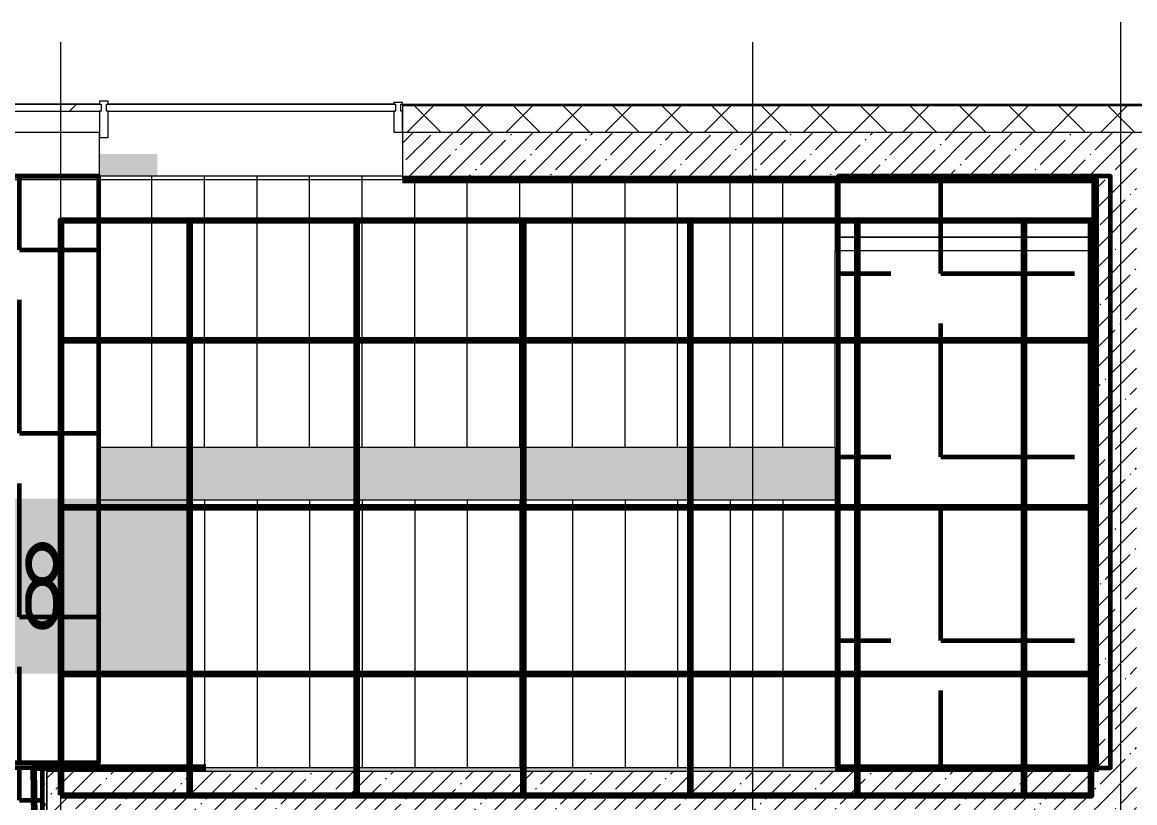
# Model space of a CAD drawing. Header units: millimetres. Extents: x -164500 to 426394, y -51911 to 102118.
# Drawn here: x 383667 to 390017, y 17571 to 22028 of the extents above; entities that cross this region are included whole.
import ezdxf

# ---------------------------------------------------------------- set-up
doc = ezdxf.new("R2010")
doc.units = ezdxf.units.MM
for name, color, linetype, lineweight in [('336 лестницы', 150, 'Continuous', 120), ('374 ПК-4', 211, 'Continuous', 120), ('469 плитка КР10 лестницы', 130, 'Continuous', 60), ('474 плитка КР-1.1 лестницы', 150, 'Continuous', 60), ('A-FLOR', 7, 'Continuous', 9), ('A-GLAZ-1', 7, 'Continuous', 5), ('A-GLAZ-CWMG', 7, 'Continuous', 9), ('A-GLAZ-CWMG-1', 7, 'Continuous', 20), ('A-WALL', 7, 'Continuous', 5), ('I-WALL', 7, 'Continuous', 5), ('S-STRS', 7, 'Continuous', 9), ('Оси', 7, 'Continuous', 9)]:
    doc.layers.add(name, color=color, linetype=linetype, lineweight=lineweight)
doc.layers.add('A-AREA-PATT-3', color=7, linetype='Continuous', lineweight=5, true_color=0xe6fae8, transparency=1)
doc.layers.add('A-WALL-1', color=9, linetype='Continuous', lineweight=5, true_color=0x808080)
doc.layers.add('A-WALL-FNSH-1', color=9, linetype='Continuous', lineweight=5, true_color=0x808080)
doc.styles.add('СПДС', font='ГОСТ тип А.ttf', dxfattribs={"width": 0.9})
pattern_1 = [(45, (289227.4, 1e-08), (-114.04925, 114.04925), []), (45, (289341.45, 1e-08), (-114.04925, 114.04925), [201.612, -40.322, 6.706, -33.617])]
pattern_2 = [(0, (289227.4, 1e-08), (243.84, 60.96), [20.117, -162.763, 20.117, -162.763, -975.36]), (0, (289227.4, 1e-08), (243.84, 60.96), [-365.76, 20.117, -345.643, 20.117, -162.763, -426.72]), (0, (289227.4, 1e-08), (243.84, 60.96), [-914.4, 20.117, -101.803, 20.117, -284.683]), (120, (289318.84, 30.48), (-174.71291, 180.691634), [20.117, -162.763, 20.117, -162.763, -975.36]), (120, (289318.84, 30.48), (-174.71291, 180.691634), [-365.76, 20.117, -345.643, 20.117, -162.763, -426.72]), (120, (289318.84, 30.48), (-174.71291, 180.691634), [-914.4, 20.117, -101.803, 20.117, -284.683]), (240, (289349.32, 152.4), (-69.12709, -241.651634), [20.117, -162.763, 20.117, -162.763, -975.36]), (240, (289349.32, 152.4), (-69.12709, -241.651634), [-365.76, 20.117, -345.643, 20.117, -162.763, -426.72]), (240, (289349.32, 152.4), (-69.12709, -241.651634), [-914.4, 20.117, -101.803, 20.117, -284.683])]
pattern_3 = [(0, (494712.8, 27014.1), (0, 1047.75), [762, -285.75]), (90, (494712.8, 27014.1), (-1047.75, 6e-14), [762, -285.75])]

# ---------------------------------------------------------------- blocks, each defined once
blk = doc.blocks.new('PNS_Панель прямоугольная - Нр_Стекло - 40мм-22855911-Объем проектирования 3 этажа')
at = {"layer": 'A-GLAZ-1'}
h = blk.add_hatch(dxfattribs=at)
h.set_pattern_fill('FP_229', color=256, style=0, pattern_type=2)
h.set_pattern_definition([(45, (-94320, -21360), (-565.6854, 565.6854), [400, -1200]), (45, (-94720, -21560), (-565.6854, 565.6854), [1200, -400]), (45, (-93920, -21760), (-565.6854, 565.6854), [400, -1200])])
h.paths.add_polyline_path([(-760, -40), (770, -40), (770, 0), (-770, 0), (-770, -40)])
for p, q in [((-770, 0), (770, 0)), ((760, 0), (-760, 0)), ((-760, -40), (760, -40))]:
    blk.add_line(p, q, dxfattribs=at)
blk = doc.blocks.new('Прямоугольный импост - Импост структурный с накладкой - 170мм-22854936-Объем проектирования 3 этажа')
at = {"layer": 'A-GLAZ-CWMG-1'}
for p, q in [((-50, 40), (-50, 160)), ((-50, 160), (0, 160)), ((0, 160), (0, 40)), ((-40, 40), (-50, 40)), ((-50, -10), (-50, 0)), ((-50, 0), (-40, 0)), ((-40, 0), (-40, 40)), ((-10, 40), (-10, 0)), ((0, 40), (-10, 40)), ((-10, 0), (0, 0)), ((0, 0), (0, -10)), ((0, -10), (-50, -10))]:
    blk.add_line(p, q, dxfattribs=at)
blk = doc.blocks.new('PNS_Панель прямоугольная1 - Нр_Стекло - 40мм-23689159-Объем проектирования 3 этажа')
at = {"layer": 'A-GLAZ-1'}
for p, q in [((-825, 0), (825, 0)), ((815, 0), (-815, 0)), ((-815, -40), (815, -40))]:
    blk.add_line(p, q, dxfattribs=at)
blk = doc.blocks.new('Прямоугольный импост - Импост структурный с накладкой - 190мм-22854925-Объем проектирования 3 этажа')
at = {"layer": 'A-GLAZ-CWMG-1'}
for p, q in [((-25, 40), (-25, 190)), ((-25, 190), (25, 190)), ((25, 190), (25, 40)), ((-15, 40), (-25, 40)), ((-25, -17), (-25, 0)), ((-25, 0), (-15, 0)), ((-15, 0), (-15, 40)), ((15, 40), (15, 0)), ((25, 40), (15, 40)), ((15, 0), (25, 0)), ((25, 0), (25, -17)), ((25, -17), (-25, -17))]:
    blk.add_line(p, q, dxfattribs=at)
blk = doc.blocks.new('Зашивка приборов отопления40 - Зашивка приборов отопления-33325598-Объем проектирования 3 этажа')
at = {"layer": 'A-WALL'}
for p, q in [((126595, 120), (125115, 120)), ((126595, 45), (126595, 120)), ((126595, 45), (125115, 45)), ((125115, 45), (126595, 45)), ((126595, -285), (126595, 45))]:
    blk.add_line(p, q, dxfattribs=at)

msp = doc.modelspace()

# ---------------------------------------------------------------- hatches: boundary and pattern name
at = {"layer": '336 лестницы'}
h = msp.add_hatch(dxfattribs=at)
h.set_pattern_fill('ANSI37', color=256, scale=300, angle=45)
h.set_pattern_definition([(90, (205553.1, 26879), (-952.5, 0), []), (180, (205553.1, 26879), (-6e-14, -952.5), [])])
h.paths.add_polyline_path([(383887.402, 17614.776), (389768.146, 17611.313), (389768.146, 20893.206), (383887.402, 20896.669)])
at = {"layer": '469 плитка КР10 лестницы'}
h = msp.add_hatch(dxfattribs=at)
h.set_pattern_fill('ANGLE', color=256, scale=150)
h.set_pattern_definition(pattern_3)
h.paths.add_polyline_path([(382254.402, 17800.557), (384104.402, 17800.557), (384104.402, 21149.059), (382254.402, 21149.059)])
h = msp.add_hatch(dxfattribs=at)
h.set_pattern_fill('ANGLE', color=256, scale=150)
h.set_pattern_definition(pattern_3)
h.paths.add_polyline_path([(382279.402, 13539.059), (383783.402, 13539.059), (383783.402, 17770.059), (382279.402, 17770.059)])
at = {"layer": '474 плитка КР-1.1 лестницы'}
h = msp.add_hatch(dxfattribs=at)
h.set_pattern_fill('ANGLE', color=256, scale=150)
h.set_pattern_definition([(0, (205553.1, 26879), (0, 1047.75), [762, -285.75]), (90, (205553.1, 26879), (-1047.75, 6e-14), [762, -285.75])])
h.paths.add_polyline_path([(388324.15, 17770.059), (389878.402, 17770.059), (389878.402, 21149.059), (388324.15, 21149.059)])
at = {"layer": 'A-AREA-PATT-3'}
h = msp.add_hatch(color=256, dxfattribs=at)
h.paths.add_polyline_path([(384107.402, 19300), (388307.402, 19300), (388307.402, 19600), (384107.402, 19600), (384107.402, 19438.204)])
h.paths.add_polyline_path([(384107.402, 21150), (384437.402, 21150), (384437.402, 21275), (384107.402, 21275), (384107.402, 21172.297)])
at = {"layer": 'A-WALL'}
h = msp.add_hatch(dxfattribs=at)
h.set_pattern_fill('FP_24', color=256, style=0, pattern_type=2)
h.set_pattern_definition([(45, (289227.4, 1e-08), (-141.42136, 141.42136), []), (135, (289227.4, 1e-08), (-141.42136, -141.42136), [])])
h.paths.add_polyline_path([(397635.332, 21400), (398277.851, 21400), (398277.851, 21550), (396977.851, 21550), (396977.851, 21400)])
h.paths.add_polyline_path([(393877.619, 21400), (393877.619, 21550), (392677.402, 21550), (392677.402, 21400), (393284.228, 21400)])
h.paths.add_polyline_path([(395277.402, 21400), (396077.851, 21400), (396077.851, 21550), (394777.619, 21550), (394777.619, 21400)])
h.paths.add_polyline_path([(389887.402, 21400), (390377.402, 21400), (390377.402, 21550), (385837.402, 21550), (385837.402, 21400), (389807.402, 21400)])
h.paths.add_polyline_path([(399177.851, 21400), (400477.402, 21400), (400477.402, 21550), (399177.851, 21550)])
h.paths.add_polyline_path([(382537.402, 21400), (382537.402, 21550), (382517.402, 21550), (382517.402, 21400)])
h.paths.add_polyline_path([(414057.402, 21400), (414457.402, 21400), (414457.402, 21550), (409377.619, 21550), (409377.619, 21400), (412864.196, 21400)])
h.paths.add_polyline_path([(406227.851, 21400), (406227.851, 21550), (405357.851, 21550), (405357.851, 21400)])
h.paths.add_polyline_path([(402777.402, 21400), (403927.851, 21400), (403927.851, 21550), (402777.402, 21550)])
h.paths.add_polyline_path([(407127.851, 21400), (408477.619, 21400), (408477.619, 21550), (407127.851, 21550)])
at = {"layer": 'I-WALL'}
h = msp.add_hatch(dxfattribs=at)
h.set_pattern_fill('FP_1', color=256, style=0, pattern_type=2)
h.set_pattern_definition(pattern_1)
h.paths.add_polyline_path([(382257.402, 21150), (382537.402, 21150), (382537.402, 21400), (382257.402, 21400), (382257.402, 21336.334)])
h.paths.add_polyline_path([(386757.572, 21150), (389807.402, 21150), (389807.402, 21400), (385837.402, 21400), (385837.402, 21150)])
h = msp.add_hatch(dxfattribs=at)
h.set_pattern_fill('FP_1', color=256, style=0, pattern_type=2)
h.set_pattern_definition(pattern_1)
h.paths.add_polyline_path([(390027.402, 17530), (390027.402, 21400), (389807.402, 21400), (389807.402, 17530), (389887.402, 17530)])
h = msp.add_hatch(dxfattribs=at)
h.set_pattern_fill('FP_191', color=256, style=0, pattern_type=2)
h.set_pattern_definition(pattern_2)
h.paths.add_polyline_path([(389786.402, 21130), (389787.402, 21150), (385837.402, 21150), (385837.402, 21130), (389477.012, 21130)])
h = msp.add_hatch(dxfattribs=at)
h.set_pattern_fill('FP_191', color=256, style=0, pattern_type=2)
h.set_pattern_definition(pattern_2)
h.paths.add_polyline_path([(389807.402, 17750), (389807.402, 21150), (389787.402, 21150), (389788.354, 17770)])
h.paths.add_polyline_path([(389787.402, 17750), (389807.402, 17750), (389787.402, 17770)])
h = msp.add_hatch(dxfattribs=at)
h.set_pattern_fill('FP_191', color=256, style=0, pattern_type=2)
h.set_pattern_definition(pattern_2)
h.paths.add_polyline_path([(383807.402, 13640), (383805.346, 17770), (383787.402, 17770), (383787.402, 13641)])
h = msp.add_hatch(dxfattribs=at)
h.set_pattern_fill('FP_191', color=256, style=0, pattern_type=2)
h.set_pattern_definition(pattern_2)
h.paths.add_polyline_path([(386807.402, 17750), (389787.402, 17750), (389785.584, 17770), (383807.402, 17770), (383807.402, 17750), (386757.572, 17750)])
h = msp.add_hatch(dxfattribs=at)
h.set_pattern_fill('FP_1', color=256, style=0, pattern_type=2)
h.set_pattern_definition(pattern_1)
h.paths.add_polyline_path([(384027.402, 13620), (384027.402, 17750), (383807.402, 17750), (383807.402, 13620), (383901.696, 13620)])
h = msp.add_hatch(dxfattribs=at)
h.set_pattern_fill('FP_1', color=256, style=0, pattern_type=2)
h.set_pattern_definition(pattern_1)
h.paths.add_polyline_path([(389787.402, 17530), (389807.402, 17530), (389807.402, 17750), (384027.402, 17750), (384027.402, 17530), (389760.468, 17530)])

# ---------------------------------------------------------------- linework, layer by layer
at = {"layer": '336 лестницы'}
msp.add_lwpolyline([(383887.402, 17614.776), (389768.146, 17611.313), (389768.146, 20893.206), (383887.402, 20896.669)], close=True, dxfattribs=at)
at = {"layer": '374 ПК-4'}
for points in [[(385837.402, 21129), (389787.402, 21129), (389786.402, 17771), (388307.402, 17771)], [(384715.447, 17771), (383731.649, 17771), (383787.402, 13640), (383682.402, 13641)]]:
    msp.add_lwpolyline(points, dxfattribs=at)
at = {"layer": '469 плитка КР10 лестницы'}
for points in [[(382254.402, 17800.557), (384104.402, 17800.557), (384104.402, 21149.059), (382254.402, 21149.059)], [(382279.402, 13539.059), (383783.402, 13539.059), (383783.402, 17770.059), (382279.402, 17770.059)]]:
    msp.add_lwpolyline(points, close=True, dxfattribs=at)
at = {"layer": '474 плитка КР-1.1 лестницы'}
msp.add_lwpolyline([(388324.15, 17770.059), (389878.402, 17770.059), (389878.402, 21149.059), (388324.15, 21149.059)], close=True, dxfattribs=at)
at = {"layer": 'A-FLOR'}
for p, q in [((382587.402, 21400), (384107.402, 21400)), ((384107.402, 19300), (384107.402, 21400)), ((382557.402, 21150), (384107.402, 21150)), ((384107.402, 21130), (382277.402, 21130)), ((384107.402, 19300), (384707.402, 19300)), ((384707.402, 19300), (384707.402, 17770)), ((383786.402, 13639.81), (383786.402, 17750))]:
    msp.add_line(p, q, dxfattribs=at)
at = {"layer": 'A-WALL'}
for p, q in [((390377.402, 21553), (385837.402, 21553)), ((390377.402, 21550), (385837.402, 21550)), ((385837.402, 21400), (390377.402, 21400)), ((389807.402, 21150), (389807.402, 17750)), ((389786.402, 21129), (389786.402, 21130)), ((389787.402, 21130), (389787.402, 17770)), ((383787.402, 13640), (383787.402, 17770)), ((383807.402, 17750), (383807.402, 13620)), ((389807.402, 17750), (383807.402, 17750)), ((383807.402, 13640), (383807.402, 17750)), ((389787.402, 17771), (389786.402, 17771))]:
    msp.add_line(p, q, dxfattribs=at)
at = {"layer": 'A-WALL-1'}
for p, q in [((385837.402, 21550), (385837.402, 21130)), ((385837.402, 21150), (389807.402, 21150)), ((385837.402, 21130), (389787.402, 21130)), ((389787.402, 17770), (383786.902, 17770))]:
    msp.add_line(p, q, dxfattribs=at)
at = {"layer": 'A-WALL-FNSH-1'}
for p, q in [((390377.402, 21558), (385837.402, 21558)), ((385837.402, 21558), (385837.402, 21550)), ((385837.402, 21130), (385837.402, 21129)), ((388300.902, 21129), (389786.402, 21129)), ((389786.402, 21129), (389786.402, 17771)), ((383786.902, 17770), (383786.402, 17770)), ((383786.902, 17771), (383786.902, 17770)), ((389786.402, 17771), (384715.447, 17771))]:
    msp.add_line(p, q, dxfattribs=at)
at = {"layer": 'I-WALL'}
for p, q in [((382277.402, 21130), (385837.402, 21130)), ((388300.902, 21129), (382277.402, 21129)), ((384017.492, 21129), (384017.492, 21130)), ((384026.992, 21129), (384026.992, 21130)), ((384082.902, 21129), (384082.902, 21130)), ((387917.355, 21129), (387917.355, 21130)), ((388300.902, 21129), (388300.902, 21130)), ((383785.402, 13641), (383785.402, 17770.5)), ((383785.402, 17770.5), (383786.402, 17770.5)), ((383786.402, 17770.5), (383786.402, 13641)), ((383786.902, 17771), (384715.447, 17771))]:
    msp.add_line(p, q, dxfattribs=at)
at = {"layer": 'S-STRS'}
for p, q in [((384107.402, 19600), (384107.402, 21150)), ((384407.402, 21150), (384107.402, 21150)), ((384707.402, 21150), (384407.402, 21150)), ((384407.402, 19600), (384407.402, 21150)), ((384407.402, 19600), (384407.402, 21150)), ((385007.402, 21150), (384707.402, 21150)), ((384707.402, 19600), (384707.402, 21150)), ((384707.402, 19600), (384707.402, 21150)), ((385307.402, 21150), (385007.402, 21150)), ((385007.402, 19600), (385007.402, 21150)), ((385007.402, 19600), (385007.402, 21150)), ((385607.402, 21150), (385307.402, 21150)), ((385307.402, 19600), (385307.402, 21150)), ((385307.402, 19600), (385307.402, 21150)), ((385837.402, 21150), (385607.402, 21150)), ((385607.402, 19600), (385607.402, 21150)), ((385607.402, 19600), (385607.402, 21150)), ((385907.402, 19600), (385907.402, 21130)), ((385907.402, 19600), (385907.402, 21130)), ((386207.402, 19600), (386207.402, 21130)), ((386207.402, 19600), (386207.402, 21130)), ((386507.402, 19600), (386507.402, 21130)), ((386507.402, 19600), (386507.402, 21130)), ((386807.402, 19600), (386807.402, 21130)), ((386807.402, 19600), (386807.402, 21130)), ((387107.402, 19600), (387107.402, 21130)), ((387107.402, 19600), (387107.402, 21130)), ((387407.402, 19600), (387407.402, 21130)), ((387407.402, 19600), (387407.402, 21130)), ((387707.402, 19600), (387707.402, 21130)), ((387707.402, 19600), (387707.402, 21130)), ((388007.402, 19600), (388007.402, 21130)), ((388007.402, 19600), (388007.402, 21130)), ((388307.402, 19600), (388307.402, 20725)), ((388307.402, 19600), (388307.402, 20725)), ((384407.402, 19600), (384107.402, 19600)), ((384707.402, 19600), (384407.402, 19600)), ((385007.402, 19600), (384707.402, 19600)), ((385307.402, 19600), (385007.402, 19600)), ((385607.402, 19600), (385307.402, 19600)), ((385907.402, 19600), (385607.402, 19600)), ((386207.402, 19600), (385907.402, 19600)), ((386507.402, 19600), (386207.402, 19600)), ((386807.402, 19600), (386507.402, 19600)), ((387107.402, 19600), (386807.402, 19600)), ((387407.402, 19600), (387107.402, 19600)), ((387707.402, 19600), (387407.402, 19600)), ((388007.402, 19600), (387707.402, 19600)), ((388307.402, 19600), (388007.402, 19600)), ((388307.402, 19600), (388307.402, 19300)), ((384707.402, 19300), (384707.402, 17770)), ((384707.402, 19300), (385007.402, 19300)), ((384707.402, 19300), (384707.402, 17770)), ((385007.402, 19300), (385307.402, 19300)), ((385007.402, 19300), (385007.402, 17770)), ((385007.402, 19300), (385007.402, 17770)), ((385307.402, 19300), (385607.402, 19300)), ((385307.402, 19300), (385307.402, 17770)), ((385307.402, 19300), (385307.402, 17770)), ((385607.402, 19300), (385907.402, 19300)), ((385607.402, 19300), (385607.402, 17770)), ((385607.402, 19300), (385607.402, 17770)), ((385907.402, 19300), (386207.402, 19300)), ((385907.402, 19300), (385907.402, 17770)), ((385907.402, 19300), (385907.402, 17770)), ((386207.402, 19300), (386507.402, 19300)), ((386207.402, 19300), (386207.402, 17770)), ((386207.402, 19300), (386207.402, 17770)), ((386507.402, 19300), (386807.402, 19300)), ((386507.402, 19300), (386507.402, 17770)), ((386507.402, 19300), (386507.402, 17770)), ((386807.402, 19300), (387107.402, 19300)), ((386807.402, 19300), (386807.402, 17770)), ((386807.402, 19300), (386807.402, 17770)), ((387107.402, 19300), (387407.402, 19300)), ((387107.402, 19300), (387107.402, 17770)), ((387107.402, 19300), (387107.402, 17770)), ((387407.402, 19300), (387707.402, 19300)), ((387407.402, 19300), (387407.402, 17770)), ((387407.402, 19300), (387407.402, 17770)), ((387707.402, 19300), (388007.402, 19300)), ((387707.402, 19300), (387707.402, 17770)), ((387707.402, 19300), (387707.402, 17770)), ((388007.402, 19300), (388307.402, 19300)), ((388007.402, 19300), (388007.402, 17770)), ((388007.402, 19300), (388007.402, 17770)), ((388307.402, 19300), (388307.402, 17770)), ((388307.402, 19300), (388307.402, 17770))]:
    msp.add_line(p, q, dxfattribs=at)
at = {"layer": 'Оси'}
for points in [[(389937.402, -1906.259), (389937.402, 3093.741), (389937.402, 17028.287), (389937.402, 22028.287)], [(383887.402, -1906.259), (383887.402, 3093.741), (383887.402, 16915.097), (383887.402, 21915.097)], [(387837.402, -1906.259), (387837.402, 3093.741), (387837.402, 16915.097), (387837.402, 21915.097)]]:
    msp.add_lwpolyline(points, dxfattribs=at)

# ---------------------------------------------------------------- block references
at = {"layer": 'A-GLAZ-1'}
for name, p in [('PNS_Панель прямоугольная - Нр_Стекло - 40мм-22855911-Объем проектирования 3 этажа', (383347.402, 21560)), ('PNS_Панель прямоугольная1 - Нр_Стекло - 40мм-23689159-Объем проектирования 3 этажа', (384972.402, 21560))]:
    msp.add_blockref(name, p, dxfattribs=at)
at = {"layer": 'A-GLAZ-CWMG', "extrusion": (0, 0, -1), "rotation": 180}
for name, p in [('Прямоугольный импост - Импост структурный с накладкой - 190мм-22854925-Объем проектирования 3 этажа', (-384132.402, 21560)), ('Прямоугольный импост - Импост структурный с накладкой - 170мм-22854936-Объем проектирования 3 этажа', (-385837.402, 21560))]:
    msp.add_blockref(name, p, dxfattribs=at)
at = {"layer": 'A-WALL', "rotation": 180}
msp.add_blockref('Зашивка приборов отопления40 - Зашивка приборов отопления-33325598-Объем проектирования 3 этажа', (514902.44, 20845.027), dxfattribs=at)

# ---------------------------------------------------------------- texts
at = {"insert": (383028.362, 19058.087), "char_height": 500, "width": 1327.5945, "attachment_point": 1, "style": 'СПДС', "bg_fill": 1, "box_fill_scale": 1.5, "bg_fill_color": 7, "bg_fill_true_color": 16777215, "bg_fill_transparency": 0}
msp.add_mtext('3.38', dxfattribs=at)

doc.saveas('drawing.dxf')
